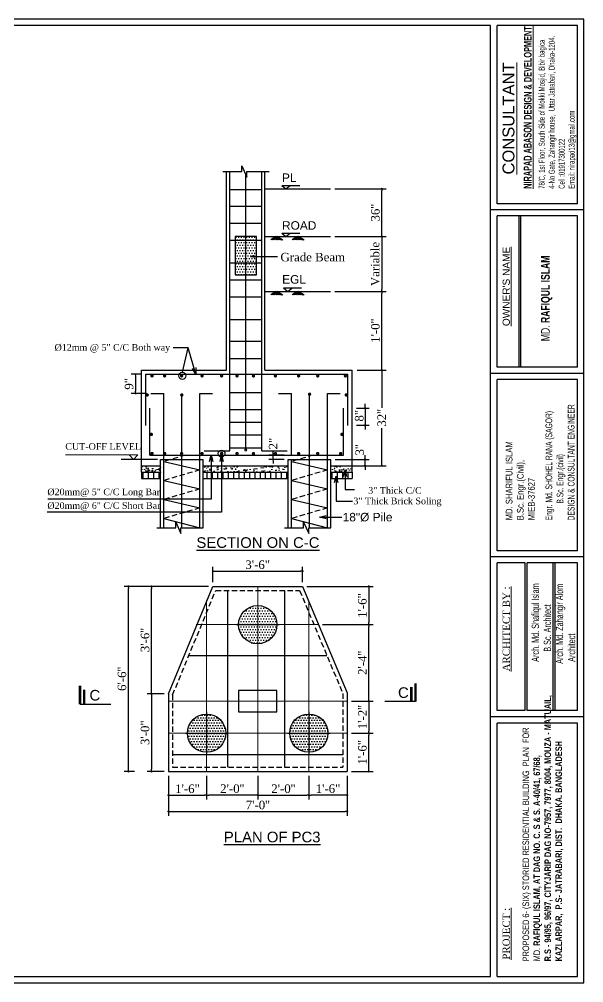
# Model space of a CAD drawing. Header units: inches. Extents: x -159432 to -126829, y -44881 to -40109.
# Drawn here: x -144463.1 to -144198, y -42613.6 to -42160.7 of the extents above; entities that cross this region are included whole.
import ezdxf

# ---------------------------------------------------------------- set-up
doc = ezdxf.new("R2010")
doc.units = ezdxf.units.IN
doc.header["$LTSCALE"] = 10
doc.header["$MEASUREMENT"] = 0
doc.header["$PDMODE"] = 34
doc.linetypes.add('CENTER', pattern=[2, 1.25, -0.25, 0.25, -0.25])
doc.linetypes.add('HIDDEN', pattern=[0.375, 0.25, -0.125])
doc.layers.get('0').update_dxf_attribs({"color": 140, "lineweight": 25})
doc.layers.get('Defpoints').update_dxf_attribs({"lineweight": 25})
for name, color, linetype, lineweight in [('column', 152, 'Continuous', 30), ('DIM', 6, 'Continuous', 25), ('GRID', 8, 'CENTER', 15), ('H', 8, 'Continuous', 15), ('hatch', 141, 'Continuous', 30), ('line', 134, 'Continuous', 30), ('pile', 130, 'CENTER', 30), ('PILE CAP', 7, 'Continuous', 30), ('RAIL', 134, 'Continuous', 30), ('rod', 167, 'Continuous', 30), ('TEXT', 6, 'Continuous', 25), ('TEXT 02', 7, 'Continuous', 9), ('wall', 7, 'Continuous', 25)]:
    doc.layers.add(name, color=color, linetype=linetype, lineweight=lineweight)
doc.layers.add('Reinf', color=212, linetype='Continuous')
doc.styles.add('222', font='arial.ttf')
doc.styles.add('AR8', font='swisscl.ttf', dxfattribs={"height": 10})
doc.styles.add('AREAL', font='arial.ttf')
doc.styles.add('RS6', font='times.ttf')
doc.styles.add('Structural Text', font='times.ttf')
doc.styles.add('style1', font='micross.ttf', dxfattribs={"height": 18})
doc.styles.add('SWISS', font='times.ttf')
doc.dimstyles.new('3_16', dxfattribs={"dimscale": 0.75, "dimtxt": 9, "dimasz": 5, "dimexe": 0.18, "dimexo": 0.0625, "dimgap": 0.125, "dimtad": 0, "dimdec": 4, "dimzin": 3, "dimdsep": 46, "dimlunit": 4, "dimtxsty": 'RS6', "dimblk": 'D', "dimcen": 3, "dimse1": 1, "dimse2": 1, "dimclrt": 7, "dimadec": 0, "dimazin": 0, "dimtfac": 1, "dimtdec": 4, "dimtix": 1, "dimtmove": 0, "dimatfit": 3, "dimldrblk": 'OPEN90', "dimfxl": 1, "dimtvp": 0.75, "dimtolj": 1, "dimtzin": 0, "dimarcsym": 0})
doc.dimstyles.new('PILE', dxfattribs={"dimtxt": 7, "dimasz": 2, "dimexe": 2, "dimexo": 2, "dimgap": 1, "dimtad": 1, "dimdec": 0, "dimzin": 3, "dimdsep": 46, "dimlunit": 4, "dimtxsty": 'SWISS', "dimblk": 'DOT', "dimcen": 0, "dimdle": 2, "dimclrd": 256, "dimclre": 256, "dimclrt": 256, "dimazin": 1, "dimtfac": 1, "dimtdec": 0, "dimtix": 1, "dimtmove": 2, "dimatfit": 3, "dimldrblk": 'OPEN30', "dimfxl": 2, "dimfrac": 2, "dimtolj": 1, "dimtzin": 0, "dimlwd": -1, "dimlwe": -1, "dimarcsym": 1})
pattern_1 = [(90, (-253709.894, -47961.3345), (-2.5, 2e-16), [])]

# ---------------------------------------------------------------- blocks, each defined once
blk = doc.blocks.new('_Dot')
at = {"color": 0, "linetype": 'ByBlock', "lineweight": -2}
blk.add_line((-0.5, 0), (-1, 0), dxfattribs=at)
at = {"color": 0, "linetype": 'ByBlock', "const_width": 0.5}
blk.add_lwpolyline([(-0.25, 0, 1), (0.25, 0, 1)], format="xyb", close=True, dxfattribs=at)
blk = doc.blocks.new('*D125')
at = {"layer": 'Defpoints', "color": 0, "ltscale": 10}
for p in [(-144306.44, -42325.62), (-144292.84, -42325.62), (-144306.76, -42370.58)]:
    blk.add_point(p, dxfattribs=at)
at = {"layer": 'DIM', "ltscale": 10}
for p, q in [((-144304.44, -42325.62), (-144290.84, -42325.62)), ((-144292.84, -42326.62), (-144292.84, -42343.33)), ((-144292.84, -42369.58), (-144292.84, -42352.87)), ((-144304.76, -42370.58), (-144290.84, -42370.58))]:
    blk.add_line(p, q, dxfattribs=at)
for p, rotation in [((-144292.84, -42325.62), 90), ((-144292.84, -42370.58), 270)]:
    blk.add_blockref('_Dot', p, dxfattribs=dict(at, rotation=rotation))
at = {"layer": 'DIM', "ltscale": 10, "insert": (-144292.84, -42348.1), "char_height": 4, "attachment_point": 5, "rotation": 90, "style": 'SWISS'}
blk.add_mtext("\\A1;32''", dxfattribs=at)
blk = doc.blocks.new('_Open30')
at = {"color": 0, "linetype": 'ByBlock', "lineweight": -2}
for p, q in [((-1, 0.27), (0, 0)), ((0, 0), (-1, -0.27)), ((0, 0), (-1, 0))]:
    blk.add_line(p, q, dxfattribs=at)
blk = doc.blocks.new('*D127')
at = {"layer": 'Defpoints', "color": 0, "ltscale": 10}
for p in [(-144316.79, -42367.58), (-144300.7, -42367.58), (-144314.71, -42370.58)]:
    blk.add_point(p, dxfattribs=at)
at = {"layer": 'DIM', "ltscale": 10}
for p, q in [((-144314.79, -42367.58), (-144298.7, -42367.58)), ((-144300.7, -42366.58), (-144300.7, -42365.58)), ((-144300.7, -42370.58), (-144300.7, -42367.58)), ((-144312.71, -42370.58), (-144298.7, -42370.58)), ((-144300.7, -42371.58), (-144300.7, -42372.58))]:
    blk.add_line(p, q, dxfattribs=at)
for p, rotation in [((-144300.7, -42367.58), 270), ((-144300.7, -42370.58), 90)]:
    blk.add_blockref('_Dot', p, dxfattribs=dict(at, rotation=rotation))
at = {"layer": 'DIM', "ltscale": 10, "insert": (-144303.22, -42363.14), "char_height": 4, "attachment_point": 5, "rotation": 90, "style": 'SWISS'}
blk.add_mtext("\\A1;3''", dxfattribs=at)
blk = doc.blocks.new('*D128')
at = {"layer": 'Defpoints', "color": 0, "ltscale": 10}
for p in [(-144306.76, -42343.5), (-144306.76, -42351.56), (-144300.7, -42351.56)]:
    blk.add_point(p, dxfattribs=at)
at = {"layer": 'DIM', "ltscale": 10}
for p, q in [((-144300.7, -42342.5), (-144300.7, -42341.5)), ((-144304.76, -42343.5), (-144298.7, -42343.5)), ((-144300.7, -42343.5), (-144300.7, -42351.56)), ((-144304.76, -42351.56), (-144298.7, -42351.56)), ((-144300.7, -42352.56), (-144300.7, -42353.56))]:
    blk.add_line(p, q, dxfattribs=at)
for p, rotation in [((-144300.7, -42343.5), 270), ((-144300.7, -42351.56), 90)]:
    blk.add_blockref('_Dot', p, dxfattribs=dict(at, rotation=rotation))
at = {"layer": 'DIM', "ltscale": 10, "insert": (-144303.42, -42347.08), "char_height": 4, "attachment_point": 5, "rotation": 90, "style": 'SWISS'}
blk.add_mtext('\\A1;8"', dxfattribs=at)
blk = doc.blocks.new('D')
at = {"layer": 'DIM'}
for q in [(-1.125, 0), (0, 1.125), (1.125, 0), (0, -1.125)]:
    blk.add_line((0, 0), q, dxfattribs=at)
at = {"layer": 'DIM', "color": 6, "const_width": 0.375}
blk.add_lwpolyline([(-0.1875, 0, 1), (0.1875, 0, 1)], format="xyb", close=True, dxfattribs=at)
blk = doc.blocks.new('*D129')
at = {"layer": 'Defpoints', "color": 0, "ltscale": 10}
for p in [(-144403.76, -42327.59), (-144408.52, -42336.57), (-144401.36, -42336.57)]:
    blk.add_point(p, dxfattribs=at)
at = {"layer": 'DIM', "ltscale": 10}
for p, q in [((-144405.76, -42327.59), (-144410.52, -42327.59)), ((-144408.52, -42328.59), (-144408.52, -42335.57)), ((-144403.36, -42336.57), (-144410.52, -42336.57))]:
    blk.add_line(p, q, dxfattribs=at)
for p, rotation in [((-144408.52, -42327.59), 90), ((-144408.52, -42336.57), 270)]:
    blk.add_blockref('_Dot', p, dxfattribs=dict(at, rotation=rotation))
at = {"layer": 'DIM', "ltscale": 10, "insert": (-144411.56, -42332.08), "char_height": 4, "attachment_point": 5, "rotation": 90, "style": 'SWISS'}
blk.add_mtext('\\A1;9"', dxfattribs=at)
blk = doc.blocks.new('*D130')
at = {"layer": 'Defpoints', "color": 0, "ltscale": 10}
for p in [(-144306.44, -42262.88), (-144307.3, -42288.66), (-144292.84, -42288.66)]:
    blk.add_point(p, dxfattribs=at)
at = {"layer": 'DIM', "ltscale": 10}
for p, q in [((-144304.44, -42262.88), (-144290.84, -42262.88)), ((-144292.84, -42263.88), (-144292.84, -42287.66)), ((-144305.3, -42288.66), (-144290.84, -42288.66))]:
    blk.add_line(p, q, dxfattribs=at)
for p, rotation in [((-144292.84, -42262.88), 90), ((-144292.84, -42288.66), 270)]:
    blk.add_blockref('_Dot', p, dxfattribs=dict(at, rotation=rotation))
at = {"layer": 'DIM', "ltscale": 10, "insert": (-144295.93, -42275.77), "char_height": 4, "attachment_point": 5, "rotation": 90, "style": 'SWISS'}
blk.add_mtext('\\A1;Variable', dxfattribs=at)
blk = doc.blocks.new('*D88')
at = {"layer": 'Defpoints', "color": 0, "ltscale": 10}
for p in [(-144375.12, -42514.28), (-144351.1, -42514.28), (-144375.12, -42525.42)]:
    blk.add_point(p, dxfattribs=at)
at = {"layer": 'DIM', "ltscale": 10}
for p, q in [((-144375.12, -42516.28), (-144375.12, -42527.42)), ((-144351.1, -42516.28), (-144351.1, -42527.42)), ((-144352.1, -42525.42), (-144374.12, -42525.42))]:
    blk.add_line(p, q, dxfattribs=at)
at = {"layer": 'DIM', "ltscale": 10, "rotation": 180}
blk.add_blockref('_Dot', (-144375.12, -42525.42), dxfattribs=at)
at = {"layer": 'DIM', "ltscale": 10}
blk.add_blockref('_Dot', (-144351.1, -42525.42), dxfattribs=at)
at = {"layer": 'DIM', "ltscale": 10, "insert": (-144363.11, -42522.39), "char_height": 4, "attachment_point": 5, "style": 'SWISS'}
blk.add_mtext("\\A1;2'-0''", dxfattribs=at)
blk = doc.blocks.new('*D90')
at = {"layer": 'Defpoints', "color": 0, "ltscale": 10}
for p in [(-144327.09, -42514.28), (-144309.1, -42514.28), (-144327.09, -42525.42)]:
    blk.add_point(p, dxfattribs=at)
at = {"layer": 'DIM', "ltscale": 10}
for p, q in [((-144327.09, -42516.28), (-144327.09, -42527.42)), ((-144309.1, -42516.28), (-144309.1, -42527.42)), ((-144310.1, -42525.42), (-144326.09, -42525.42))]:
    blk.add_line(p, q, dxfattribs=at)
at = {"layer": 'DIM', "ltscale": 10, "rotation": 180}
blk.add_blockref('_Dot', (-144327.09, -42525.42), dxfattribs=at)
at = {"layer": 'DIM', "ltscale": 10}
blk.add_blockref('_Dot', (-144309.1, -42525.42), dxfattribs=at)
at = {"layer": 'DIM', "ltscale": 10, "insert": (-144318.1, -42522.39), "char_height": 4, "attachment_point": 5, "style": 'SWISS'}
blk.add_mtext('\\A1;1\'-6"', dxfattribs=at)
blk = doc.blocks.new('*D92')
at = {"layer": 'Defpoints', "color": 0, "ltscale": 10}
for p in [(-144309.1, -42481.28), (-144309.1, -42496.28), (-144298.94, -42496.28)]:
    blk.add_point(p, dxfattribs=at)
at = {"layer": 'DIM', "ltscale": 10}
for p, q in [((-144307.1, -42481.28), (-144296.94, -42481.28)), ((-144298.94, -42482.28), (-144298.94, -42495.28)), ((-144307.1, -42496.28), (-144296.94, -42496.28))]:
    blk.add_line(p, q, dxfattribs=at)
for p, rotation in [((-144298.94, -42481.28), 90), ((-144298.94, -42496.28), 270)]:
    blk.add_blockref('_Dot', p, dxfattribs=dict(at, rotation=rotation))
at = {"layer": 'DIM', "ltscale": 10, "insert": (-144301.94, -42488.78), "char_height": 4, "attachment_point": 5, "rotation": 90, "style": 'SWISS'}
blk.add_mtext("\\A1;1'-2''", dxfattribs=at)
blk = doc.blocks.new('*D94')
at = {"layer": 'Defpoints', "color": 0, "ltscale": 10}
for p in [(-144330.08, -42427.28), (-144322.67, -42445.28), (-144298.94, -42445.28)]:
    blk.add_point(p, dxfattribs=at)
at = {"layer": 'DIM', "ltscale": 10}
for p, q in [((-144328.08, -42427.28), (-144296.94, -42427.28)), ((-144298.94, -42428.28), (-144298.94, -42444.28)), ((-144320.67, -42445.28), (-144296.94, -42445.28))]:
    blk.add_line(p, q, dxfattribs=at)
for p, rotation in [((-144298.94, -42427.28), 90), ((-144298.94, -42445.28), 270)]:
    blk.add_blockref('_Dot', p, dxfattribs=dict(at, rotation=rotation))
at = {"layer": 'DIM', "ltscale": 10, "insert": (-144301.97, -42436.28), "char_height": 4, "attachment_point": 5, "rotation": 90, "style": 'SWISS'}
blk.add_mtext('\\A1;1\'-6"', dxfattribs=at)
blk = doc.blocks.new('*D95')
at = {"layer": 'Defpoints', "color": 0, "ltscale": 10}
for p in [(-144393.1, -42477.84), (-144401.02, -42514.28), (-144393.1, -42514.28)]:
    blk.add_point(p, dxfattribs=at)
at = {"layer": 'DIM', "ltscale": 10}
for p, q in [((-144395.1, -42477.84), (-144403.02, -42477.84)), ((-144401.02, -42478.84), (-144401.02, -42513.28)), ((-144395.1, -42514.28), (-144403.02, -42514.28))]:
    blk.add_line(p, q, dxfattribs=at)
for p, rotation in [((-144401.02, -42477.84), 90), ((-144401.02, -42514.28), 270)]:
    blk.add_blockref('_Dot', p, dxfattribs=dict(at, rotation=rotation))
at = {"layer": 'DIM', "ltscale": 10, "insert": (-144404.05, -42496.06), "char_height": 4, "attachment_point": 5, "rotation": 90, "style": 'SWISS'}
blk.add_mtext('\\A1;3\'-0"', dxfattribs=at)
blk = doc.blocks.new('*D97')
at = {"layer": 'Defpoints', "color": 0, "ltscale": 10}
for p in [(-144401.02, -42427.28), (-144372.2, -42427.28), (-144393.1, -42477.84)]:
    blk.add_point(p, dxfattribs=at)
at = {"layer": 'DIM', "ltscale": 10}
for p, q in [((-144374.2, -42427.28), (-144403.02, -42427.28)), ((-144401.02, -42476.84), (-144401.02, -42428.28)), ((-144395.1, -42477.84), (-144403.02, -42477.84))]:
    blk.add_line(p, q, dxfattribs=at)
for p, rotation in [((-144401.02, -42427.28), 90), ((-144401.02, -42477.84), 270)]:
    blk.add_blockref('_Dot', p, dxfattribs=dict(at, rotation=rotation))
at = {"layer": 'DIM', "ltscale": 10, "insert": (-144404.05, -42452.56), "char_height": 4, "attachment_point": 5, "rotation": 90, "style": 'SWISS'}
blk.add_mtext("\\A1;3'-6''", dxfattribs=at)
blk = doc.blocks.new('*D98')
at = {"layer": 'Defpoints', "color": 0, "ltscale": 10}
for p in [(-144393.1, -42514.28), (-144309.1, -42514.28), (-144309.1, -42533.12)]:
    blk.add_point(p, dxfattribs=at)
at = {"layer": 'DIM', "ltscale": 10}
for p, q in [((-144393.1, -42516.28), (-144393.1, -42535.12)), ((-144309.1, -42516.28), (-144309.1, -42535.12)), ((-144392.1, -42533.12), (-144310.1, -42533.12))]:
    blk.add_line(p, q, dxfattribs=at)
at = {"layer": 'DIM', "ltscale": 10, "rotation": 180}
blk.add_blockref('_Dot', (-144393.1, -42533.12), dxfattribs=at)
at = {"layer": 'DIM', "ltscale": 10}
blk.add_blockref('_Dot', (-144309.1, -42533.12), dxfattribs=at)
at = {"layer": 'DIM', "ltscale": 10, "insert": (-144351.1, -42530.08), "char_height": 4, "attachment_point": 5, "style": 'SWISS'}
blk.add_mtext("\\A1;7'-0''", dxfattribs=at)
blk = doc.blocks.new('*D99')
at = {"layer": 'Defpoints', "color": 0, "ltscale": 10}
for p in [(-144411.87, -42427.28), (-144387.61, -42427.28), (-144407.02, -42514.28)]:
    blk.add_point(p, dxfattribs=at)
at = {"layer": 'DIM', "ltscale": 10}
for p, q in [((-144389.61, -42427.28), (-144413.87, -42427.28)), ((-144411.87, -42513.28), (-144411.87, -42428.28)), ((-144409.02, -42514.28), (-144413.87, -42514.28))]:
    blk.add_line(p, q, dxfattribs=at)
for p, rotation in [((-144411.87, -42427.28), 90), ((-144411.87, -42514.28), 270)]:
    blk.add_blockref('_Dot', p, dxfattribs=dict(at, rotation=rotation))
at = {"layer": 'DIM', "ltscale": 10, "insert": (-144414.9, -42470.78), "char_height": 4, "attachment_point": 5, "rotation": 90, "style": 'SWISS'}
blk.add_mtext("\\A1;6'-6''", dxfattribs=at)

msp = doc.modelspace()

# ---------------------------------------------------------------- hatches: boundary and pattern name
at = {"layer": 'DIM'}
h = msp.add_hatch(dxfattribs=at)
h.set_pattern_fill('LINE', color=256, scale=20, angle=90, style=0)
h.set_pattern_definition(pattern_1)
h.paths.add_polyline_path([(-144396.7618, -42373.57909), (-144405.7618, -42373.57909), (-144405.7618, -42376.57909), (-144396.7618, -42376.57909)])
h = msp.add_hatch(dxfattribs=at)
h.set_pattern_fill('LINE', color=256, scale=20, angle=90, style=0)
h.set_pattern_definition(pattern_1)
h.paths.add_polyline_path([(-144336.7618, -42373.57909), (-144376.7618, -42373.57909), (-144376.7618, -42376.57909), (-144336.7618, -42376.57909)])
h = msp.add_hatch(dxfattribs=at)
h.set_pattern_fill('LINE', color=256, scale=20, angle=90, style=0)
h.set_pattern_definition([(90, (-35003.6297, -47961.3345), (2.5, 2e-16), [])])
h.paths.add_polyline_path([(-144316.7618, -42373.57909), (-144307.7618, -42373.57909), (-144307.7618, -42376.57909), (-144316.7618, -42376.57909)])
at = {"layer": 'H'}
h = msp.add_hatch(dxfattribs=at)
h.set_pattern_fill('AR-CONC', color=256, scale=0.6, style=0)
h.set_pattern_definition([(50, (5172.2567, -15642.9896), (4.303561096, -0.37651281), [0.45, -4.95]), (355, (5172.2567, -15642.9896), (-0.832508, 4.5131528), [0.36, -3.96]), (100.4514, (5172.6153, -15643.021), (3.47105629, 4.13663725), [0.38244114, -4.20685267]), (46.1842, (5172.2567, -15641.7896), (6.4034463, -0.99311409), [0.675, -7.425]), (96.6356, (5172.79, -15641.8724), (5.60797623, 5.84470723), [0.57366173, -6.310278]), (351.1842, (5172.257, -15641.7896), (5.60797167, 5.8447116), [0.54, -5.94]), (21, (5172.8567, -15642.0896), (3.58144231, -2.41571334), [0.45, -4.95]), (326, (5172.8567, -15642.0896), (1.45989199, 4.35090027), [0.36, -3.96]), (71.4514, (5173.155, -15642.291), (5.04133577, 1.93518298), [0.38244114, -4.20685267]), (37.5, (5172.2567, -15642.9896), (0.072959132, 1.997363123), [0, -3.912, 0, -4.02, 0, -3.975]), (7.5, (5172.2567, -15642.9896), (1.578417225, 2.36647027), [0, -2.292, 0, -3.822, 0, -1.515]), (327.5, (5170.9187, -15642.9896), (3.202934617, -0.13532923), [0, -1.5, 0, -4.68, 0, -6.21]), (317.5, (5170.3187, -15642.9896), (3.499117016, 0.600629894), [0, -1.95, 0, -3.108, 0, -4.41])])
h.paths.add_polyline_path([(-144376.7618, -42370.57909), (-144376.7618, -42373.57909), (-144336.7618, -42373.57909), (-144336.7618, -42370.57909)])
h.paths.add_polyline_path([(-144396.7618, -42373.57909), (-144396.7618, -42370.57909), (-144405.7618, -42370.57909), (-144405.7618, -42373.57909)])
h.paths.add_polyline_path([(-144316.79112, -42370.57909), (-144316.79112, -42373.58539), (-144306.7618, -42373.58539), (-144306.7618, -42370.57909)])
at = {"layer": 'hatch'}
h = msp.add_hatch(dxfattribs=at)
h.set_pattern_fill('AR-CONC', color=256, style=0)
h.set_pattern_definition([(50, (-188441.476, -28193.582), (7.1726018, -0.62752135), [0.75, -8.25]), (355, (-188441.476, -28193.582), (-1.3875133, 7.5219213), [0.6, -6.6]), (100.4514, (-188440.8784, -28193.634), (5.7850938, 6.8943954), [0.6374019, -7.0114211]), (46.1842, (-188441.476, -28191.582), (10.6724105, -1.6551901), [1.125, -12.375]), (96.6356, (-188440.587, -28191.72), (9.346627, 9.7411787), [0.956103, -10.51713]), (351.1842, (-188441.476, -28191.582), (9.3466195, 9.741186), [0.9, -9.9]), (21, (-188440.476, -28192.082), (5.9690705, -4.0261889), [0.75, -8.25]), (326, (-188440.476, -28192.082), (2.4331533, 7.2515005), [0.6, -6.6]), (71.4514, (-188439.979, -28192.4175), (8.4022263, 3.225305), [0.6374019, -7.0114211]), (37.5, (-188441.476, -28193.582), (0.12159855, 3.32893854), [0, -6.52, 0, -6.7, 0, -6.625]), (7.5, (-188441.476, -28193.582), (2.63069537, 3.94411712), [0, -3.82, 0, -6.37, 0, -2.525]), (327.5, (-188443.706, -28193.582), (5.33822436, -0.22554872), [0, -2.5, 0, -7.8, 0, -10.35]), (317.5, (-188444.706, -28193.582), (5.8318617, 1.0010498), [0, -3.25, 0, -5.18, 0, -7.35])])
h.paths.add_polyline_path([(-144396.7618, -42373.57909), (-144396.7618, -42370.57909), (-144405.7618, -42370.57909), (-144405.7618, -42373.57909)])
at = {"layer": 'pile', "ltscale": 10}
h = msp.add_hatch(dxfattribs=at)
h.set_pattern_fill('DOTS', color=256, scale=20, style=0)
h.set_pattern_definition([(0, (-146480.1124, -88985.6547), (0.625, 1.25), [0, -1.25])])
h.paths.add_polyline_path([(-144351.7618, -42280.8754), (-144351.7618, -42279.19491), (-144356.7618, -42279.19491), (-144356.7618, -42280.8754)])
h.paths.add_polyline_path([(-144356.7618, -42280.8754), (-144356.7618, -42279.19491), (-144361.7618, -42279.19491), (-144361.7618, -42280.8754)])
h.paths.add_polyline_path([(-144356.7618, -42279.19491), (-144356.7618, -42271.19491), (-144361.7618, -42271.19491), (-144361.7618, -42279.19491)])
h.paths.add_polyline_path([(-144356.7618, -42279.19491), (-144351.7618, -42279.19491), (-144351.7618, -42271.19491), (-144356.7618, -42271.19491)])
h.paths.add_polyline_path([(-144351.7618, -42271.19491), (-144351.7618, -42263.25524), (-144356.7618, -42263.25524), (-144356.7618, -42271.19491)])
h.paths.add_polyline_path([(-144361.7618, -42271.19491), (-144356.7618, -42271.19491), (-144356.7618, -42263.25524), (-144361.7618, -42263.25524)])
h.paths.add_polyline_path([(-144356.7618, -42263.25524), (-144356.7618, -42262.8754), (-144361.7618, -42262.8754), (-144361.7618, -42263.25524)])
h.paths.add_polyline_path([(-144356.7618, -42262.8754), (-144356.7618, -42263.25524), (-144351.7618, -42263.25524), (-144351.7618, -42262.8754)])
at = {"layer": 'wall', "ltscale": 10}
h = msp.add_hatch(dxfattribs=at)
h.set_pattern_fill('DOTS', color=256, scale=20, style=0)
h.set_pattern_definition([(0, (-133580.8391, -81887.5014), (0.625, 1.25), [0, -1.25])])
h.paths.add_polyline_path([(-144351.12437, -42436.27851), (-144351.12178, -42445.27848), (-144342.10311, -42445.27848, 0.414905517)])
h.paths.add_polyline_path([(-144351.12178, -42445.27848), (-144351.1192, -42454.27847, 0.414737172), (-144342.10311, -42445.27848)])
h.paths.add_polyline_path([(-144351.12178, -42445.27848), (-144360.10311, -42445.27848, 0.413690146), (-144351.1192, -42454.27847)])
h.paths.add_polyline_path([(-144351.12178, -42445.27848), (-144351.12437, -42436.27851, 0.413521946), (-144360.10311, -42445.27848)])
h = msp.add_hatch(dxfattribs=at)
h.set_pattern_fill('DOTS', color=256, scale=20, style=0)
h.set_pattern_definition([(0, (-133577.8391, -81891.5014), (0.625, 1.25), [0, -1.25])])
h.paths.add_polyline_path([(-144375.1174, -42504.82355), (-144372.2923, -42504.82355, 0.069981805), (-144370.04476, -42503.71271), (-144370.04476, -42496.27844), (-144375.1174, -42496.27844)])
h.paths.add_polyline_path([(-144366.1174, -42496.27844), (-144370.04476, -42496.27844), (-144370.04476, -42503.71271, 0.247906004)])
h.paths.add_polyline_path([(-144370.04476, -42496.27844), (-144366.1174, -42496.27844, 0.247906004), (-144370.04476, -42488.84417)])
h.paths.add_polyline_path([(-144370.04476, -42488.84417, 0.15082041), (-144375.1174, -42487.27844), (-144375.1174, -42496.27844), (-144370.04476, -42496.27844)])
h.paths.add_polyline_path([(-144375.1174, -42496.27844), (-144375.1174, -42487.27844, 0.414213562), (-144384.1174, -42496.27844)])
h.paths.add_polyline_path([(-144375.1174, -42496.27844), (-144384.1174, -42496.27844, 0.323500184), (-144377.94249, -42504.82355), (-144375.1174, -42504.82355)])
h = msp.add_hatch(dxfattribs=at)
h.set_pattern_fill('DOTS', color=256, scale=20, style=0)
h.set_pattern_definition([(0, (-133583.8391, -81891.5014), (0.625, 1.25), [0, -1.25])])
h.paths.add_polyline_path([(-144318.11026, -42496.27845), (-144318.11026, -42496.27844), (-144327.11026, -42496.27844), (-144327.11636, -42504.82355), (-144324.28514, -42504.82355, 0.323499685)])
h.paths.add_polyline_path([(-144327.10883, -42494.27845), (-144327.11026, -42496.27844), (-144318.11026, -42496.27844, 0.413980973), (-144327.10311, -42487.27845), (-144327.10311, -42494.27845)])
h.paths.add_polyline_path([(-144327.10383, -42487.27845, 0.361174557), (-144335.95646, -42494.62177), (-144335.95646, -42496.27844), (-144327.11026, -42496.27844)])
h.paths.add_polyline_path([(-144327.11026, -42496.27844), (-144335.95646, -42496.27844), (-144335.95646, -42497.93512, 0.273092182), (-144329.93537, -42504.82355), (-144327.11636, -42504.82355)])

# ---------------------------------------------------------------- linework, layer by layer
at = {"layer": 'column'}
msp.add_lwpolyline([(-144360.12695, -42486.27846), (-144342.12695, -42486.27846), (-144342.12695, -42476.27846), (-144360.12695, -42476.27846)], close=True, dxfattribs=at)
at = {"layer": 'DIM'}
for p, q in [((-144339.85262, -42238.82528), (-144337.85262, -42240.44365)), ((-144339.85262, -42238.82528), (-144331.35861, -42238.82528)), ((-144337.85262, -42240.44365), (-144335.85262, -42238.82903)), ((-144339.85262, -42261.25703), (-144337.85262, -42262.8754)), ((-144339.85262, -42261.25703), (-144331.35861, -42261.25703)), ((-144337.85262, -42262.8754), (-144335.85262, -42261.26077)), ((-144339.02024, -42287.03883), (-144337.02024, -42288.6572)), ((-144339.02024, -42287.03883), (-144330.52623, -42287.03883)), ((-144337.02024, -42288.6572), (-144335.02024, -42287.04258)), ((-144386.52848, -42326.65998), (-144383.8028, -42315.16318))]:
    msp.add_line(p, q, dxfattribs=at)
for centre, radius in [((-144386.52848, -42328.33565), 1.67567), ((-144368.1161, -42364.84808), 1.59771)]:
    msp.add_circle(centre, radius, dxfattribs=at)
at = {"layer": 'GRID', "linetype": 'Continuous'}
for p, q in [((-144441.42028, -42365.51783), (-144407.38889, -42365.51783)), ((-144409.45015, -42367.57909), (-144411.5114, -42365.51783)), ((-144409.45015, -42367.57909), (-144407.38889, -42365.51783))]:
    msp.add_line(p, q, dxfattribs=at)
at = {"layer": 'GRID', "ltscale": 10}
for p, q in [((-144351.12695, -42427.27848), (-144351.10311, -42514.27844)), ((-144375.1174, -42486.27844), (-144375.1174, -42433.91332)), ((-144327.10311, -42433.94222), (-144327.10311, -42494.27845)), ((-144361.10311, -42445.27848), (-144380.11242, -42445.27848)), ((-144341.10311, -42445.27848), (-144322.67432, -42445.27848)), ((-144393.10311, -42481.27846), (-144309.10311, -42481.27846)), ((-144385.1174, -42496.27844), (-144393.10311, -42496.27844)), ((-144365.1174, -42496.27844), (-144309.10311, -42496.27844)), ((-144365.1174, -42496.27844), (-144309.10311, -42496.27844)), ((-144375.1174, -42506.27844), (-144375.1174, -42514.27844)), ((-144327.13168, -42506.27843), (-144327.1174, -42514.27844))]:
    msp.add_line(p, q, dxfattribs=at)
at = {"layer": 'hatch'}
for p, q in [((-144342.45033, -42262.8754), (-144344.97937, -42264.4639)), ((-144341.84639, -42262.8754), (-144344.37543, -42264.4639)), ((-144341.8568, -42263.2482), (-144343.79231, -42264.4639)), ((-144341.55483, -42263.43786), (-144343.18837, -42264.4639)), ((-144341.23203, -42263.64061), (-144342.54277, -42264.4639)), ((-144342.45033, -42262.8754), (-144339.92129, -42264.4639)), ((-144342.07649, -42264.29464), (-144342.34596, -42264.4639)), ((-144340.94047, -42263.82374), (-144341.95966, -42264.4639)), ((-144341.83963, -42262.8754), (-144339.31059, -42264.4639)), ((-144340.70098, -42263.97417), (-144341.48067, -42264.4639)), ((-144340.45107, -42264.13114), (-144340.98086, -42264.4639)), ((-144332.47264, -42262.8754), (-144335.00168, -42264.4639)), ((-144331.8687, -42262.8754), (-144334.39774, -42264.4639)), ((-144331.87911, -42263.2482), (-144333.81462, -42264.4639)), ((-144331.57713, -42263.43786), (-144333.21067, -42264.4639)), ((-144331.25434, -42263.64061), (-144332.56508, -42264.4639)), ((-144332.47264, -42262.8754), (-144329.9436, -42264.4639)), ((-144330.96278, -42263.82374), (-144331.98197, -42264.4639)), ((-144331.86194, -42262.8754), (-144329.3329, -42264.4639)), ((-144330.72329, -42263.97417), (-144331.50298, -42264.4639)), ((-144330.47338, -42264.13114), (-144331.00317, -42264.4639)), ((-144330.21306, -42264.29464), (-144330.48253, -42264.4639)), ((-144342.45033, -42288.6572), (-144344.97937, -42290.2457)), ((-144341.84639, -42288.6572), (-144344.37543, -42290.2457)), ((-144341.8568, -42289.03), (-144343.79231, -42290.2457)), ((-144341.55483, -42289.21967), (-144343.18837, -42290.2457)), ((-144341.23203, -42289.42242), (-144342.54277, -42290.2457)), ((-144342.45033, -42288.6572), (-144339.92129, -42290.2457)), ((-144342.07649, -42290.07645), (-144342.34596, -42290.2457)), ((-144340.94047, -42289.60555), (-144341.95966, -42290.2457)), ((-144341.83963, -42288.6572), (-144339.31059, -42290.2457)), ((-144340.70098, -42289.75597), (-144341.48067, -42290.2457)), ((-144340.45107, -42289.91294), (-144340.98086, -42290.2457)), ((-144332.47264, -42288.6572), (-144335.00168, -42290.2457)), ((-144331.8687, -42288.6572), (-144334.39774, -42290.2457)), ((-144331.87911, -42289.03), (-144333.81462, -42290.2457)), ((-144331.57713, -42289.21967), (-144333.21067, -42290.2457)), ((-144331.25434, -42289.42242), (-144332.56508, -42290.2457)), ((-144332.47264, -42288.6572), (-144329.9436, -42290.2457)), ((-144330.96278, -42289.60555), (-144331.98197, -42290.2457)), ((-144331.86194, -42288.6572), (-144329.3329, -42290.2457)), ((-144330.72329, -42289.75597), (-144331.50298, -42290.2457)), ((-144330.47338, -42289.91294), (-144331.00317, -42290.2457)), ((-144330.21306, -42290.07645), (-144330.48253, -42290.2457))]:
    msp.add_line(p, q, dxfattribs=at)
at = {"layer": 'line'}
for p, q in [((-144241.75774, -42610.61161), (-144241.75774, -42163.70302)), ((-144238.67869, -42247.43464), (-144238.67869, -42163.70302)), ((-144365.7618, -42325.58539), (-144365.7618, -42232.27988)), ((-144364.2618, -42307.55073), (-144364.2618, -42232.27988)), ((-144347.7618, -42325.59169), (-144347.7618, -42232.27988)), ((-144347.7618, -42240.44365), (-144316.88641, -42240.44365)), ((-144200.93618, -42247.43464), (-144238.67869, -42247.43464)), ((-144197.95909, -42250.35791), (-144241.75774, -42250.35791)), ((-144238.67869, -42324.26675), (-144238.67869, -42253.11878)), ((-144200.93618, -42253.11878), (-144238.67869, -42253.11878)), ((-144228.3255, -42324.26675), (-144228.3255, -42253.11878)), ((-144227.4749, -42324.26675), (-144227.4749, -42253.11878)), ((-144347.7618, -42262.8754), (-144316.88641, -42262.8754)), ((-144347.7618, -42288.6572), (-144346.7618, -42288.6572)), ((-144346.7618, -42288.6572), (-144316.96551, -42288.6572)), ((-144346.7618, -42288.6572), (-144332.02464, -42288.6572)), ((-144217.65391, -42324.26675), (-144238.67869, -42324.26675)), ((-144200.93618, -42324.26675), (-144217.65391, -42324.26675)), ((-144405.7618, -42325.58539), (-144365.7618, -42325.58539)), ((-144405.7618, -42373.57909), (-144405.7618, -42325.58539)), ((-144347.7618, -42325.59169), (-144306.7618, -42325.59169)), ((-144346.7618, -42325.59169), (-144306.7618, -42325.59169)), ((-144306.7618, -42373.58539), (-144306.7618, -42325.59169)), ((-144197.95909, -42327.19003), (-144241.75774, -42327.19003)), ((-144238.67869, -42410.56346), (-144238.67869, -42330.1133)), ((-144216.80331, -42330.1133), (-144238.67869, -42330.1133)), ((-144398.28526, -42367.57909), (-144415.33419, -42367.57909)), ((-144396.7618, -42367.57909), (-144376.7618, -42367.57909)), ((-144396.7618, -42399.71697), (-144396.7618, -42367.57909)), ((-144376.7618, -42399.72456), (-144376.7618, -42367.57909)), ((-144336.7618, -42367.58539), (-144316.79112, -42367.59169)), ((-144336.7618, -42399.72327), (-144336.7618, -42367.58539)), ((-144316.79112, -42399.72957), (-144316.79112, -42367.59169)), ((-144405.7618, -42370.57909), (-144396.7618, -42370.57909)), ((-144405.7618, -42373.57909), (-144396.7618, -42373.57909)), ((-144405.7618, -42373.57909), (-144405.7618, -42376.57909)), ((-144376.7618, -42370.57909), (-144336.7618, -42370.57909)), ((-144376.7618, -42373.57909), (-144336.7618, -42373.57909)), ((-144316.79112, -42370.57909), (-144306.7618, -42370.57909)), ((-144316.79112, -42373.58539), (-144306.7618, -42373.58539)), ((-144306.7618, -42373.58539), (-144306.7618, -42376.58539)), ((-144405.7618, -42376.57909), (-144396.7618, -42376.57909)), ((-144376.7618, -42376.57909), (-144336.7618, -42376.57909)), ((-144316.79112, -42376.58539), (-144306.7618, -42376.58539)), ((-144217.65391, -42410.56346), (-144238.67869, -42410.56346)), ((-144200.93618, -42410.56346), (-144217.65391, -42410.56346)), ((-144197.95909, -42413.36482), (-144241.75774, -42413.36482)), ((-144238.67869, -42485.5775), (-144238.67869, -42416.2476)), ((-144225.45673, -42416.2476), (-144238.67869, -42416.2476)), ((-144238.67869, -42469.66147), (-144238.67869, -42416.2476)), ((-144225.45673, -42485.5775), (-144225.45673, -42416.2476)), ((-144200.93618, -42416.2476), (-144224.60613, -42416.2476)), ((-144224.60613, -42485.5775), (-144224.60613, -42416.2476)), ((-144212.28479, -42485.39002), (-144212.28479, -42416.2476)), ((-144211.43419, -42485.39002), (-144211.43419, -42416.2476)), ((-144434.57778, -42482.70495), (-144420.11696, -42482.70495)), ((-144276.97638, -42481.46256), (-144291.4372, -42481.46256)), ((-144225.45673, -42485.5775), (-144238.67869, -42485.5775)), ((-144200.93618, -42485.5775), (-144224.60613, -42485.5775)), ((-144197.95909, -42488.55459), (-144241.75774, -42488.55459)), ((-144200.93618, -42491.53169), (-144238.67869, -42491.53169)), ((-144238.67869, -42610.61161), (-144238.67869, -42491.53169))]:
    msp.add_line(p, q, dxfattribs=at)
at = {"layer": 'line', "linetype": 'CENTER'}
msp.add_line((-144332.02464, -42288.6572), (-144316.96551, -42288.6572), dxfattribs=at)
at = {"layer": 'line', "linetype": 'HIDDEN'}
for p, q in [((-144391.10311, -42478.22617), (-144370.85407, -42429.27848)), ((-144370.85407, -42429.27848), (-144331.41682, -42429.27848)), ((-144331.41682, -42429.27848), (-144311.10311, -42477.67365)), ((-144391.10311, -42478.22617), (-144391.10311, -42512.27844)), ((-144311.10311, -42477.67365), (-144311.10311, -42512.27844)), ((-144391.10311, -42512.27844), (-144311.10311, -42512.27844))]:
    msp.add_line(p, q, dxfattribs=at)
at = {"layer": 'line'}
for points in [[(-144878.84411, -42613.58871), (-144197.95909, -42613.58871), (-144197.95909, -42160.72592), (-144878.84411, -42160.72592)], [(-144361.7618, -42280.8754), (-144351.7618, -42280.8754), (-144351.7618, -42262.8754), (-144361.7618, -42262.8754)]]:
    msp.add_lwpolyline(points, close=True, dxfattribs=at)
for points in [[(-144241.75774, -42163.70302), (-144875.86702, -42163.70302), (-144875.86702, -42610.61161), (-144241.75774, -42610.61161)], [(-144200.93618, -42247.43464), (-144200.93618, -42163.70302), (-144238.67869, -42163.70302)], [(-144367.55881, -42232.27988), (-144358.60029, -42232.27988), (-144358.60029, -42229.61157), (-144356.18898, -42234.986), (-144356.18898, -42232.27988), (-144345.80786, -42232.27988)], [(-144200.93618, -42324.26675), (-144200.93618, -42253.11878)], [(-144200.93618, -42410.56346), (-144200.93618, -42330.1133), (-144216.80331, -42330.1133)], [(-144398.56005, -42399.72327), (-144389.60153, -42399.72327), (-144389.60153, -42397.05496), (-144387.19022, -42402.42939), (-144387.19022, -42399.72327), (-144376.8091, -42399.72327)], [(-144338.54207, -42399.72957), (-144329.58355, -42399.72957), (-144329.58355, -42397.06126), (-144327.17224, -42402.43569), (-144327.17224, -42399.72957), (-144316.79112, -42399.72957)], [(-144200.93618, -42485.5775), (-144200.93618, -42416.2476)], [(-144238.67869, -42610.61161), (-144200.93618, -42610.61161), (-144200.93618, -42491.53169)]]:
    msp.add_lwpolyline(points, dxfattribs=at)
at = {"layer": 'line', "const_width": 1.2}
for points in [[(-144434.57778, -42482.70495), (-144434.57778, -42474.02688)], [(-144278.90417, -42481.46256), (-144278.90417, -42474.58208)], [(-144276.97638, -42481.46256), (-144276.97638, -42472.78449)], [(-144432.64999, -42482.70495), (-144432.64999, -42475.82447)]]:
    msp.add_lwpolyline(points, dxfattribs=at)
at = {"layer": 'PILE CAP'}
for p, q in [((-144393.10311, -42477.83618), (-144372.20137, -42427.27848)), ((-144372.20137, -42427.27848), (-144330.0768, -42427.27848)), ((-144330.0768, -42427.27848), (-144309.10311, -42477.27846)), ((-144393.10311, -42477.83618), (-144393.10311, -42514.27844)), ((-144309.10311, -42477.27846), (-144309.10311, -42514.27844)), ((-144393.10311, -42514.27844), (-144309.10311, -42514.27844))]:
    msp.add_line(p, q, dxfattribs=at)
at = {"layer": 'RAIL'}
for p, q in [((-144361.10311, -42445.27848), (-144341.10311, -42445.27848)), ((-144375.1174, -42486.27844), (-144375.1174, -42506.27844)), ((-144327.10311, -42486.27845), (-144327.1174, -42506.27844)), ((-144385.1174, -42496.27844), (-144365.1174, -42496.27844)), ((-144337.1174, -42496.27844), (-144317.1174, -42496.27844))]:
    msp.add_line(p, q, dxfattribs=at)
at = {"layer": 'Reinf'}
for p, q in [((-144364.2618, -42363.57223), (-144364.2618, -42232.27988)), ((-144356.7618, -42363.18085), (-144356.7618, -42233.70929)), ((-144349.2618, -42363.57223), (-144349.2618, -42232.27988)), ((-144364.2618, -42240.69048), (-144349.2618, -42240.69048)), ((-144364.2618, -42248.63014), (-144349.2618, -42248.63014)), ((-144364.2618, -42256.56981), (-144349.2618, -42256.56981)), ((-144364.2618, -42264.56981), (-144349.2618, -42264.56981)), ((-144364.2618, -42275.22688), (-144349.2618, -42275.22688)), ((-144364.2618, -42283.16655), (-144349.2618, -42283.16655)), ((-144364.2618, -42291.16655), (-144349.2618, -42291.16655)), ((-144364.2618, -42301.82362), (-144349.2618, -42301.82362)), ((-144364.2618, -42312.10104), (-144349.2618, -42312.10104)), ((-144364.2618, -42320.10104), (-144349.2618, -42320.10104)), ((-144403.7618, -42327.58539), (-144308.771, -42327.58539)), ((-144403.7618, -42351.64698), (-144403.7618, -42327.58539)), ((-144308.771, -42351.64698), (-144308.771, -42327.58539)), ((-144401.36019, -42336.57278), (-144395.2618, -42336.57278)), ((-144395.2618, -42399.71697), (-144395.2618, -42336.57278)), ((-144386.7618, -42399.42424), (-144386.7618, -42337.71589)), ((-144378.2618, -42336.58038), (-144372.36019, -42336.58038)), ((-144378.2618, -42399.72456), (-144378.2618, -42336.58038)), ((-144364.2618, -42336.10104), (-144349.2618, -42336.10104)), ((-144341.36019, -42336.57909), (-144335.2618, -42336.57909)), ((-144335.2618, -42365.57909), (-144335.2618, -42336.57909)), ((-144326.7618, -42399.95612), (-144326.7618, -42337.32163)), ((-144318.29112, -42336.58539), (-144312.38951, -42336.58539)), ((-144318.29112, -42399.72957), (-144318.29112, -42336.58539)), ((-144401.7618, -42365.57909), (-144401.7618, -42343.50099)), ((-144364.2618, -42344.10104), (-144349.2618, -42344.10104)), ((-144310.7618, -42365.57909), (-144310.7618, -42343.50099)), ((-144364.2618, -42350.10104), (-144349.2618, -42350.10104)), ((-144364.2618, -42356.10104), (-144349.2618, -42356.10104)), ((-144376.2618, -42363.57223), (-144364.2618, -42363.57223)), ((-144364.2618, -42362.10104), (-144349.2618, -42362.10104)), ((-144349.2618, -42363.57223), (-144337.2618, -42363.57223)), ((-144401.7618, -42365.57909), (-144310.7618, -42365.57909)), ((-144395.2618, -42368.57909), (-144378.2618, -42372.53758)), ((-144335.2618, -42399.72327), (-144335.2618, -42367.58586)), ((-144335.2618, -42368.58539), (-144318.2618, -42372.54388)), ((-144395.2618, -42377.51396), (-144378.2618, -42381.47245)), ((-144335.2618, -42377.52026), (-144318.2618, -42381.47876)), ((-144395.2618, -42386.44883), (-144378.2618, -42390.40733)), ((-144335.2618, -42386.45514), (-144318.2618, -42390.41363)), ((-144395.2618, -42395.38371), (-144378.2618, -42399.72327)), ((-144335.2618, -42395.39001), (-144318.2618, -42399.72957))]:
    msp.add_line(p, q, dxfattribs=at)
at = {"layer": 'Reinf', "linetype": 'HIDDEN'}
for p, q in [((-144318.2618, -42363.57854), (-144318.29112, -42363.58717)), ((-144385.07576, -42365.57909), (-144395.2618, -42368.57909)), ((-144325.05436, -42365.57909), (-144335.2618, -42368.58539)), ((-144378.2618, -42372.53758), (-144395.2618, -42377.51396)), ((-144318.2618, -42372.54388), (-144335.2618, -42377.52026)), ((-144378.2618, -42381.47245), (-144395.2618, -42386.44883)), ((-144318.2618, -42381.47876), (-144335.2618, -42386.45514)), ((-144378.2618, -42390.40733), (-144395.2618, -42395.38371)), ((-144318.2618, -42390.41363), (-144335.2618, -42395.39001))]:
    msp.add_line(p, q, dxfattribs=at)
at = {"layer": 'Reinf', "const_width": 0.5625}
for points in [[(-144387.09618, -42337.1705, 1), (-144386.53368, -42337.1705, 1)], [(-144327.04305, -42337.04038, 1), (-144326.48055, -42337.04038, 1)]]:
    msp.add_lwpolyline(points, format="xyb", close=True, dxfattribs=at)
at = {"layer": 'rod', "linetype": 'ByBlock', "ltscale": 0.2}
for p, q in [((-144365.21049, -42512.27844), (-144365.21049, -42429.27848)), ((-144338.31485, -42512.27844), (-144338.31485, -42429.27848)), ((-144383.49598, -42459.83758), (-144318.58975, -42459.83758)), ((-144391.10311, -42506.33067), (-144311.10311, -42506.33067))]:
    msp.add_line(p, q, dxfattribs=at)
at = {"layer": 'rod', "const_width": 0.825}
for points in [[(-144401.17213, -42328.33565, -1), (-144400.42213, -42328.33565, -1)], [(-144395.25603, -42328.33565, -1), (-144394.50603, -42328.33565, -1)], [(-144387.25603, -42328.33565, -1), (-144386.50603, -42328.33565, -1)], [(-144377.63476, -42328.33565, -1), (-144376.88476, -42328.33565, -1)], [(-144368.4911, -42328.33565, -1), (-144367.7411, -42328.33565, -1)], [(-144361.17516, -42328.33565, -1), (-144360.42516, -42328.33565, -1)], [(-144353.49268, -42328.33565, -1), (-144352.74268, -42328.33565, -1)], [(-144343.16194, -42328.33565, -1), (-144342.41194, -42328.33565, -1)], [(-144332.27457, -42328.33565, -1), (-144331.52457, -42328.33565, -1)], [(-144323.27397, -42328.33565, -1), (-144322.52397, -42328.33565, -1)], [(-144310.27589, -42328.33565, -1), (-144309.52589, -42328.33565, -1)], [(-144402.6599, -42337.31082, -1), (-144403.4099, -42337.31082, -1)], [(-144387.15888, -42337.34154, 1), (-144386.40888, -42337.34154, 1)], [(-144327.15888, -42336.94728, 1), (-144326.40888, -42336.94728, 1)], [(-144309.13903, -42337.31082, -1), (-144309.88903, -42337.31082, -1)], [(-144400.71739, -42355.84902, -1), (-144401.46739, -42355.84902, -1)], [(-144311.1652, -42355.84902, -1), (-144311.9152, -42355.84902, -1)], [(-144401.17213, -42364.84808, 1), (-144400.42213, -42364.84808, 1)], [(-144395.25603, -42364.84808, 1), (-144394.50603, -42364.84808, 1)], [(-144387.25603, -42364.84808, 1), (-144386.50603, -42364.84808, 1)], [(-144377.63476, -42364.84808, 1), (-144376.88476, -42364.84808, 1)], [(-144368.4911, -42364.84808, 1), (-144367.7411, -42364.84808, 1)], [(-144361.17516, -42364.84808, 1), (-144360.42516, -42364.84808, 1)], [(-144357.04305, -42363.18085, 1), (-144356.48055, -42363.18085, 1)], [(-144353.49268, -42364.84808, 1), (-144352.74268, -42364.84808, 1)], [(-144343.16194, -42364.84808, 1), (-144342.41194, -42364.84808, 1)], [(-144332.27457, -42364.84808, 1), (-144331.52457, -42364.84808, 1)], [(-144323.27397, -42364.84808, 1), (-144322.52397, -42364.84808, 1)], [(-144312.51719, -42364.84808, 1), (-144311.76719, -42364.84808, 1)]]:
    msp.add_lwpolyline(points, format="xyb", close=True, dxfattribs=at)
at = {"layer": 'wall', "ltscale": 10}
for centre in [(-144351.10311, -42445.27848), (-144375.1174, -42496.27844), (-144327.11026, -42496.27845)]:
    msp.add_circle(centre, 9, dxfattribs=at)

# ---------------------------------------------------------------- texts
at = {"layer": 'DIM', "style": 'style1'}
msp.add_text('18"%%C Pile', height=4, dxfattribs=at).set_placement((-144311.21651, -42396.73375))
at = {"layer": 'TEXT', "style": 'style1'}
for s, height, p in [('PL', 4, (-144339.71016, -42237.21181)), ('ROAD', 4, (-144339.71016, -42259.64356)), ('EGL', 4, (-144339.6385, -42285.0032)), ('%%USECTION ON C-C', 5, (-144379.9195, -42409.19334)), ('C', 5, (-144430.16576, -42480.95843)), ('C', 5, (-144285.21514, -42479.71604)), ('%%UPLAN OF PC3', 5, (-144367.0347, -42547.59094)), ('%%UPLAN OF PC3', 5, (-144367.0347, -42547.59094))]:
    msp.add_text(s, height=height, dxfattribs=at).set_placement(p)
at = {"layer": 'TEXT', "ltscale": 40, "style": 'Structural Text'}
for s, p in [('%%C12mm @ 5" C/C Both way', (-144446.55614, -42316.5026)), ('CUT-OFF LEVEL', (-144441.52554, -42363.05608)), ('%%C20mm@ 5" C/C Long Bar', (-144449.94548, -42384.43386)), ('%%C20mm@ 6" C/C Short Bar', (-144449.94548, -42390.84865))]:
    msp.add_text(s, height=3.105, dxfattribs=at).set_placement(p)
at = {"layer": 'TEXT', "insert": (-144325.25197, -42272.55378), "char_height": 4, "attachment_point": 5, "style": 'style1'}
msp.add_mtext('{\\fTimes New Roman|b0|i0|c0|p18;Grade Beam}', dxfattribs=at)
at = {"layer": 'TEXT', "ltscale": 40, "char_height": 3.105, "attachment_point": 1, "style": 'Structural Text'}
for s, insert, width in [('3" Thick C/C', (-144299.18762, -42380.61878), 24.4121279), ('3" Thick Brick Soling', (-144306.16231, -42385.58285), 40.4050046)]:
    msp.add_mtext(s, dxfattribs=dict(at, insert=insert, width=width))
at = {"layer": 'TEXT 02', "color": 1, "insert": (-144226.17928, -42240.37194), "char_height": 4.0474162, "width": 103.0421524, "attachment_point": 1, "rotation": 90, "style": 'AR8'}
msp.add_mtext('\\pt1.04;{\\fArial Narrow|b1|i0|c0|p34;\\H0.9231x;\\W0.7;\\LNIRAPAD ABASON\\fArial Narrow|b0|i0|c0|p34;\\H0.965x; \\fArial Narrow|b1|i0|c0|p34;DESIGN & DEVELOPMENT}', dxfattribs=at)
at = {"layer": 'TEXT 02', "attachment_point": 1, "rotation": 90}
for s, insert, char_height, width, style in [('\\pt1.387;{\\fArial|b0|i0|c0|p34;\\L\\C7;CONSULTANT}', (-144236.09755, -42233.70592), 5.5684797, 36.9085525, 'AR8'), ("{\\fSwis721 Lt BT|b0|i0|c0|p34;\\L\\C0;OWNER'S NAME}", (-144236.07653, -42304.96819), 3.3996981, 36.2888253, '222'), ('{\\fArial|b0|i0|c161|p34;\\W0.7;MD.\\fArial|b1|i0|c0|p34; RAFIQUL ISLAM}', (-144218.03752, -42312.04986), 4.1397202, 58.8697477, 'AREAL'), ('{\\fArial Narrow|b0|i0|c0|p34;\\W0.7;Engr. Md. SHOHEL RANA (SAGOR)\\P         B.Sc. Engr.(civil)  \\PDESIGN & CONSULTANT ENGINEER  }', (-144215.91336, -42396.26238), 3.143448, 69.1183978, '222'), ('{\\fArial Narrow|b0|i0|c0|p34;MD. SHARIFUL ISLAM\\PB.Sc. Engr.(Civil),\\PMIEB-37627}', (-144234.58722, -42396.26238), 3.143448, 69.1183978, '222'), ('{\\fTimes New Roman|b0|i0|c0|p18;\\LARCHITECT BY :}', (-144236.06455, -42467.25535), 3.3996981, 40.4148253, '222'), ('{\\fArial Narrow|b0|i0|c0|p34;\\W0.7;\\P Arch. Md. Shafiqul Islam\\P      B.Sc. Architect\\PArch. Md. Zahangir Alom\\P Architect}', (-144228.03959, -42463.68989), 3.3996981, 56.1179366, '222'), ('\\pt6.13;{\\fArial|b0|i0|c161|p34;\\W0.7;PROPOSED 6- (SIX) STORIED RESIDENTIAL BUILDING  PLAN  FOR \\fArial|b0|i0|c0|p34;\\P\\fArial|b0|i0|c161|p34;MD.\\fArial|b1|i0|c0|p34; RAFIQUL ISLAM, AT DAG NO. C. S & S. A-40/41, 67/68,\\PR.S - 94/95, 96/97, CITYJARIP DAG NO-7957, 7977, 8004, MOUZA - MATUAIL, \\PKAZLARPAR,  P.S- JATRABARI, DIST.  DHAKA. BANGLADESH}', (-144226.70883, -42603.55121), 3.09063466, 109.1667818, 'AREAL'), ('{\\fTimes New Roman|b0|i0|c0|p18;\\LPROJECT :}', (-144236.06455, -42602.75884), 3.3996981, 24.5513236, '222')]:
    msp.add_mtext(s, dxfattribs=dict(at, insert=insert, char_height=char_height, width=width, style=style))
at = {"layer": 'TEXT 02', "color": 3, "insert": (-144219.06668, -42240.40651), "char_height": 2.806975, "width": 77.4067293, "attachment_point": 1, "rotation": 90, "style": 'style1'}
msp.add_mtext('{\\fArial Narrow|b0|i0|c0|p34;\\W0.7;78/C, 1st Floor, South Side of Mokki Mosjid, Bibir bagica\\P4-No Gate, Zahangir house,  Uttar Jatrabari, Dhaka-1204. \\PCell :01917300122 \\PEmail: nirapad13@gmail.com}', dxfattribs=at)

# ---------------------------------------------------------------- dimensions: what is measured, and where the dimension line sits
at = {"layer": 'DIM', "ltscale": 10}
for base, p1, p2, text in [((-144292.83655, -42240.44365), (-144316.88641, -42262.8754), (-144316.88641, -42240.44365), "36''"), ((-144292.83655, -42288.6572), (-144298.23857, -42325.62033), (-144316.96551, -42288.6572), "1'-0''"), ((-144298.94014, -42445.27848), (-144309.10311, -42481.27846), (-144322.67432, -42445.27848), "2'-4''")]:
    msp.add_linear_dim(base=base, p1=p1, p2=p2, angle=90, text=text, dimstyle='PILE', override={"dimtxt": 4, "dimasz": 1}, dxfattribs=at).render()
for base, p1, p2, angle, text, picture, middle in [((-144292.83655, -42288.6572), (-144306.44186, -42262.8754), (-144307.29578, -42288.6572), 270, 'Variable', '*D130', (-144295.93172, -42275.7663)), ((-144411.87026, -42427.27848), (-144407.02036, -42514.27844), (-144387.60697, -42427.27848), 270, "6'-6''", '*D99', (-144414.90487, -42470.77846)), ((-144401.02036, -42427.27848), (-144393.10311, -42477.83618), (-144372.20137, -42427.27848), 270, "3'-6''", '*D97', (-144404.05497, -42452.55733)), ((-144298.94014, -42496.27845), (-144309.10311, -42481.27846), (-144309.10311, -42496.27845), 270, "1'-2''", '*D92', (-144301.94014, -42488.77846)), ((-144375.1174, -42525.42309), (-144351.10311, -42514.27844), (-144375.1174, -42514.27844), 180, "2'-0''", '*D88', (-144363.11026, -42522.38849))]:
    dim = msp.add_linear_dim(base=base, p1=p1, p2=p2, angle=angle, text=text, dimstyle='PILE', override={"dimtxt": 4, "dimasz": 1}, dxfattribs=at)
    dim.commit()
    dim.dimension.update_dxf_attribs({"geometry": picture, "text_midpoint": middle})
for base, p1, p2, angle, picture, middle in [((-144408.52433, -42336.57278), (-144403.7618, -42327.58539), (-144401.36019, -42336.57278), 90, '*D129', (-144411.56471, -42332.07909)), ((-144298.94014, -42445.27848), (-144330.0768, -42427.27848), (-144322.67432, -42445.27848), 270, '*D94', (-144301.97475, -42436.27848)), ((-144401.02036, -42514.27844), (-144393.10311, -42477.83618), (-144393.10311, -42514.27844), 90, '*D95', (-144404.05497, -42496.05731)), ((-144327.08883, -42525.42309), (-144309.10311, -42514.27844), (-144327.08883, -42514.27844), 180, '*D90', (-144318.09597, -42522.38849))]:
    dim = msp.add_linear_dim(base=base, p1=p1, p2=p2, angle=angle, dimstyle='PILE', override={"dimtxt": 4, "dimasz": 1}, dxfattribs=at)
    dim.commit()
    dim.dimension.update_dxf_attribs({"geometry": picture, "text_midpoint": middle})
for base, p1, p2, text, picture, middle in [((-144292.83655, -42325.62033), (-144306.7618, -42370.57909), (-144306.44186, -42325.62033), "32''", '*D125', (-144292.83655, -42348.09971)), ((-144300.70434, -42367.57909), (-144314.71155, -42370.57909), (-144316.79112, -42367.57909), "3''", '*D127', (-144303.2199, -42363.14399))]:
    dim = msp.add_linear_dim(base=base, p1=p1, p2=p2, angle=90, text=text, dimstyle='PILE', override={"dimtxt": 4, "dimasz": 1}, dxfattribs=at)
    dim.commit()
    dim.dimension.update_dxf_attribs({"geometry": picture, "text_midpoint": middle, "dimtype": 160})
dim = msp.add_linear_dim(base=(-144300.70434, -42351.56258), p1=(-144306.7618, -42343.50099), p2=(-144306.7618, -42351.56258), angle=90, dimstyle='PILE', override={"dimtxt": 4, "dimasz": 1}, dxfattribs=at)
dim.commit()
dim.dimension.update_dxf_attribs({"geometry": '*D128', "text_midpoint": (-144303.41769, -42347.07529), "dimtype": 160})
msp.add_linear_dim(base=(-144343.89512, -42365.57909), p1=(-144336.7618, -42367.58539), p2=(-144336.7618, -42365.57909), angle=90, location=(-144343.90072, -42360.17589), dimstyle='PILE', override={"dimtxt": 4, "dimasz": 1}, dxfattribs=at).render()
for base, p1, p2 in [((-144330.0768, -42420.12178), (-144372.20137, -42427.27848), (-144330.0768, -42427.27848)), ((-144375.1174, -42525.42309), (-144393.10311, -42514.27844), (-144375.1174, -42514.27844))]:
    msp.add_linear_dim(base=base, p1=p1, p2=p2, dimstyle='PILE', override={"dimtxt": 4, "dimasz": 1}, dxfattribs=at).render()
msp.add_linear_dim(base=(-144298.94014, -42496.27845), p1=(-144309.10311, -42514.27844), p2=(-144306.9959, -42496.27845), angle=90, dimstyle='PILE', override={"dimtxt": 4, "dimasz": 1}, dxfattribs=at).render()
dim = msp.add_linear_dim(base=(-144309.10311, -42533.11726), p1=(-144393.10311, -42514.27844), p2=(-144309.10311, -42514.27844), text="7'-0''", dimstyle='PILE', override={"dimtxt": 4, "dimasz": 1}, dxfattribs=at)
dim.commit()
dim.dimension.update_dxf_attribs({"geometry": '*D98', "text_midpoint": (-144351.10311, -42530.07688)})
msp.add_linear_dim(base=(-144327.08883, -42525.42309), p1=(-144351.10311, -42514.27844), p2=(-144327.08883, -42514.27844), text="2'-0''", dimstyle='PILE', override={"dimtxt": 4, "dimasz": 1}, dxfattribs=at).render()

# ---------------------------------------------------------------- leaders
at = {"layer": 'DIM'}
msp.add_leader([(-144354.5915, -42272.21163), (-144341.78116, -42272.21163)], dimstyle='PILE', dxfattribs=at)
for points in [[(-144380.129, -42327.54458), (-144383.8028, -42315.16318), (-144390.83701, -42315.16318)], [(-144368.0619, -42365.57909), (-144368.0619, -42392.33027), (-144450.02355, -42392.33027)], [(-144372.92486, -42365.57909), (-144372.92486, -42386.25021), (-144449.69625, -42386.25021)], [(-144310.11535, -42372.63341), (-144310.11535, -42381.79262), (-144305.7147, -42381.79262)], [(-144314.24207, -42375.50198), (-144314.24207, -42387.30327), (-144306.64374, -42387.30327)], [(-144322.03624, -42394.71207), (-144311.64173, -42394.71207)]]:
    msp.add_leader(points, dimstyle='3_16', override={"dimasz": 4, "dimldrblk": 'Open30'}, dxfattribs=at)

doc.saveas('drawing.dxf')
